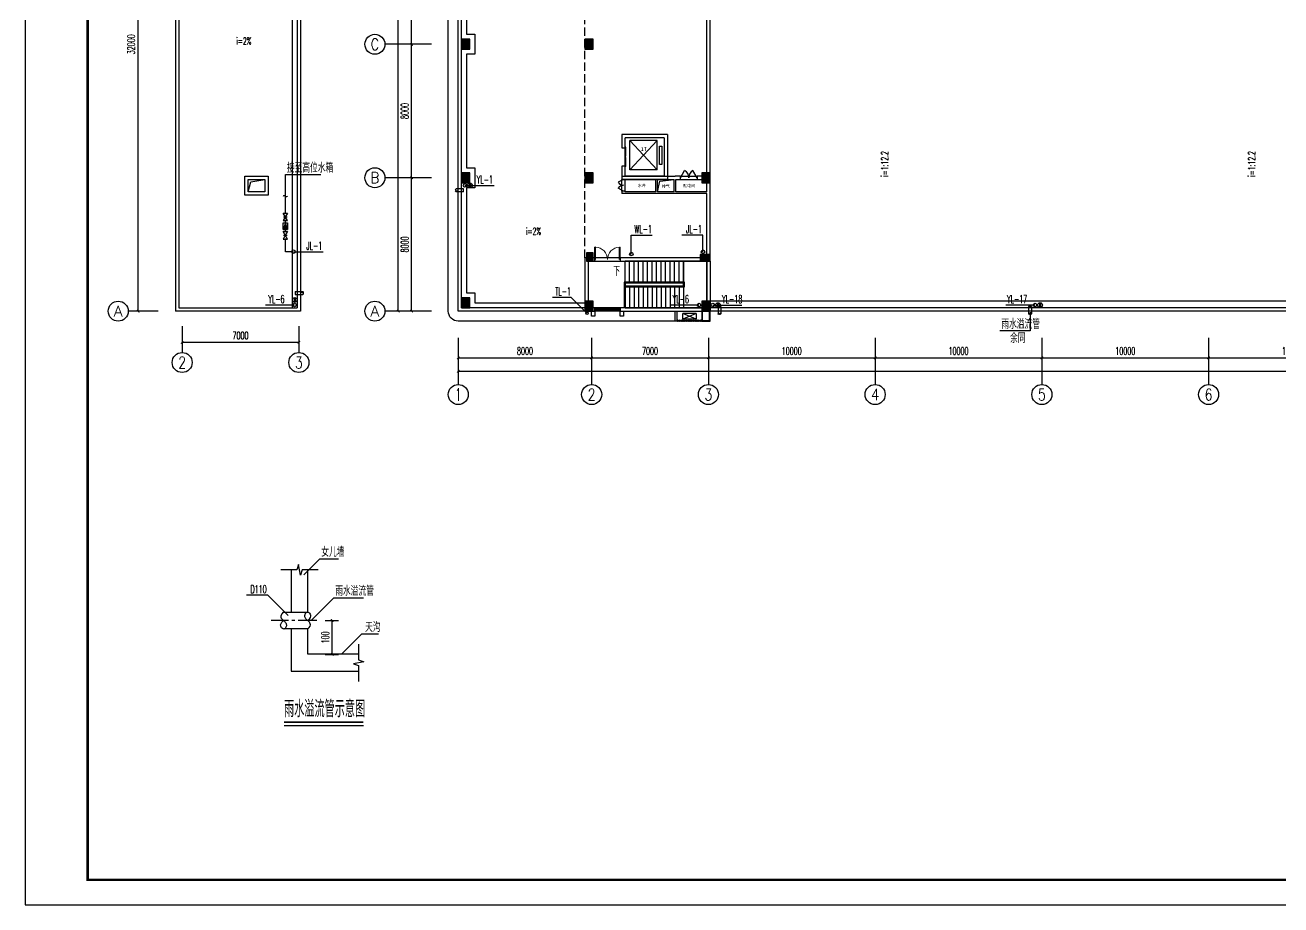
# Model space of a CAD drawing. Extents: x -620248 to 571765, y -684907 to -323071.
# Drawn here: x 414115 to 489427, y -431204 to -378455 of the extents above; entities that cross this region are included whole.
import ezdxf
from ezdxf.enums import TextEntityAlignment as Align

# ---------------------------------------------------------------- set-up
doc = ezdxf.new("R2010")
doc.units = 0
doc.header["$LTSCALE"] = 1000
doc.header["$MEASUREMENT"] = 0
doc.linetypes.add('CENTER2', pattern=[1.125, 0.75, -0.125, 0.125, -0.125])
doc.linetypes.add('DASH', pattern=[0.35, 0.25, -0.1])
for name, color, linetype in [('2', 2, 'Continuous'), ('4', 4, 'Continuous'), ('9', 9, 'Continuous'), ('AC', 252, 'Continuous'), ('AXIS', 3, 'Continuous'), ('AXIS_TEXT', 7, 'Continuous'), ('COLUMN', 9, 'Continuous'), ('DIM_ELEV', 3, 'Continuous'), ('DIM_SYMB', 3, 'Continuous'), ('EQUIP_雨水斗', 7, 'Continuous'), ('EVTR', 2, 'Continuous'), ('PIPE-给水', 1, 'Continuous'), ('PUB_HATCH', 8, 'Continuous'), ('PUB_TEXT', 7, 'Continuous'), ('PUB_TITLE', 4, 'Continuous'), ('STAIR', 2, 'Continuous'), ('TWT_DIM', 3, 'Continuous'), ('TWT_LEAD', 3, 'Continuous'), ('TWT_SYMB', 3, 'Continuous'), ('TWT_TEXT', 7, 'Continuous'), ('VALVE_给水', 7, 'Continuous'), ('VPIPE-污水', 5, 'DASH'), ('VPIPE-给水', 1, 'Continuous'), ('VPIPE-雨水', 222, 'DASH'), ('WALL', 7, 'Continuous'), ('WALL-MOVE', 6, 'Continuous'), ('WINDOW', 4, 'Continuous')]:
    doc.layers.add(name, color=color, linetype=linetype)
doc.styles.add('_TCH_AXIS', font='COMPLEX', dxfattribs={"bigfont": 'GBCBIG'})
doc.styles.add('_TCH_DIM', font='SIMPLEX.shx', dxfattribs={"width": 0.8, "bigfont": 'GBCBIG.shx'})
doc.styles.add('_TCH_DIM_T3', font='SIMPLEX.shx', dxfattribs={"width": 0.564706, "bigfont": 'GBCBIG.shx'})
doc.styles.add('COMPLEX', font='COMPLEX')
doc.styles.add('图框', font='simsun_0.shx')
doc.styles.add('天正', font='SIMPLEX.shx', dxfattribs={"width": 0.7, "bigfont": 'HZTXT.shx'})
doc.dimstyles.new('_TCH_ARCH&&150', dxfattribs={"dimtxt": 446.25, "dimasz": 150, "dimexe": 375, "dimexo": 450, "dimgap": 189.375, "dimtad": 1, "dimdec": 0, "dimzin": 0, "dimdsep": 46, "dimtxsty": '_TCH_DIM_T3', "dimblk": 'ARCHTICK', "dimcen": 0.09, "dimclrt": 7, "dimazin": 2, "dimtfac": 1, "dimtdec": 0, "dimtix": 1, "dimtmove": 2, "dimatfit": 3, "dimfxl": 1, "dimtolj": 1, "dimtzin": 0, "dimarcsym": 0})
doc.dimstyles.new('_TWT_ARCH&&100', dxfattribs={"dimtxt": 297.5, "dimasz": 100, "dimexe": 250, "dimexo": 300, "dimgap": 126.25, "dimtad": 1, "dimdec": 0, "dimzin": 0, "dimdsep": 46, "dimtxsty": '_TCH_DIM_T3', "dimblk": 'ARCHTICK', "dimcen": 0.09, "dimclrt": 7, "dimazin": 2, "dimtfac": 1, "dimtdec": 0, "dimtix": 1, "dimtmove": 2, "dimatfit": 3, "dimfxl": 1, "dimtolj": 1, "dimtzin": 0, "dimarcsym": 0})
doc.dimstyles.new('_TWT_ARCH&&150', dxfattribs={"dimtxt": 446.25, "dimasz": 150, "dimexe": 375, "dimexo": 450, "dimgap": 189.375, "dimtad": 1, "dimdec": 0, "dimzin": 0, "dimdsep": 46, "dimtxsty": '_TCH_DIM_T3', "dimblk": 'ARCHTICK', "dimcen": 0.09, "dimclrt": 7, "dimazin": 2, "dimtfac": 1, "dimtdec": 0, "dimtix": 1, "dimtmove": 2, "dimatfit": 3, "dimfxl": 1, "dimtolj": 1, "dimtzin": 0, "dimarcsym": 0})

# ---------------------------------------------------------------- blocks, each defined once
blk = doc.blocks.new('$DORLIB2D$00000127')
at = {"color": 0}
for points in [[(-0.533, 0.795), (-0.533, 0.69)], [(-0.033, 0.795), (-0.533, 0.795)], [(-0.033, 0.69), (-0.533, 0.69)], [(-0.033, 0.795), (-0.033, 0.69)], [(0.533, 0.795), (0.033, 0.795)], [(0.033, 0.795), (0.033, 0.69)], [(0.533, 0.69), (0.033, 0.69)], [(0.533, 0.795), (0.533, 0.69)], [(0.5, 0.5), (-0.5, 0.5)]]:
    blk.add_lwpolyline(points, dxfattribs=at)
blk = doc.blocks.new('A$Ca885ad99')
at = {"layer": 'EVTR'}
blk.add_line((575, 612), (575, 2262), dxfattribs=at)
blk.add_lwpolyline([(2325, 612), (2325, 2262), (575, 612), (2325, 612), (575, 2262), (2325, 2262)], dxfattribs=at)
blk.add_lwpolyline([(900, 475), (2000, 475), (2000, 337), (900, 337)], close=True, dxfattribs=at)
at = {"layer": 'WALL'}
for p, q in [((0, 0), (0, 2750)), ((800, 2750), (0, 2750)), ((200, 200), (200, 2550)), ((200, 2550), (800, 2550)), ((800, 2550), (800, 2750)), ((2700, 2750), (1900, 2750)), ((1900, 2750), (1900, 2550)), ((1900, 2550), (2500, 2550)), ((2500, 200), (2500, 2550)), ((2700, 0), (2700, 2750)), ((2700, 0), (0, 0)), ((2500, 200), (200, 200))]:
    blk.add_line(p, q, dxfattribs=at)
at = {"layer": 'WINDOW', "xscale": 1100, "yscale": 200, "zscale": 1100, "rotation": 180}
blk.add_blockref('$DORLIB2D$00000127', (1350, 2650), dxfattribs=at)
at = {"layer": 'PUB_TEXT', "style": '图框'}
blk.add_text('1T', height=226.6, rotation=270, dxfattribs=at).set_placement((1711, 1603))
blk = doc.blocks.new('A$C545B6328')
at = {"layer": 'AC'}
for p, q in [((400, 450), (-400, 450)), ((-400, 450), (-400, 100)), ((400, 450), (-400, 100)), ((400, 100), (-400, 450)), ((400, 100), (-400, 100)), ((400, 100), (400, 450))]:
    blk.add_line(p, q, dxfattribs=at)
blk = doc.blocks.new('$DorLib2D$00000002')
for p, q in [((-0.5, 0), (-0.5, 0.4875)), ((-0.475, 0.4875), (-0.5, 0.4875)), ((-0.5, 0), (-0.475, 0)), ((-0.475, 0), (-0.475, 0.4875)), ((0.475, 0), (0.475, 0.4875)), ((0.475, 0.4875), (0.5, 0.4875)), ((0.5, 0), (0.475, 0)), ((0.5, 0), (0.5, 0.4875))]:
    blk.add_line(p, q)
at = {"lineweight": 13}
for centre, start, end in [((-0.4875, 0), 0, 88.53072), ((0.4875, 0), 91.46928, 180)]:
    blk.add_arc(centre, 0.4875, start, end, dxfattribs=at)
blk = doc.blocks.new('$WINLIB2D$00000001')
at = {"color": 0}
for points in [[(-0.5, 0.5), (-0.5, -0.5)], [(-0.5, 0.5), (0.5, 0.5)], [(0.5, 0.167), (-0.5, 0.167)], [(0.5, -0.5), (0.5, 0.5)], [(0.5, -0.167), (-0.5, -0.167)], [(-0.5, -0.5), (0.5, -0.5)]]:
    blk.add_lwpolyline(points, dxfattribs=at)
blk = doc.blocks.new('$DorLib2D$00000231')
at = {"color": 0}
for p, q in [((-0.5, 0), (-0.25, 0.433)), ((0.5, 0), (0.25, 0.433))]:
    blk.add_line(p, q, dxfattribs=at)
for centre, start, end in [((-0.5, 0), 0, 60), ((0.5, 0), 120, 180)]:
    blk.add_arc(centre, 0.5, start, end, dxfattribs=at)
blk = doc.blocks.new('_ArchTick')
at = {"color": 0, "linetype": 'ByBlock', "const_width": 0.4}
blk.add_lwpolyline([(-0.5, -0.5), (0.5, 0.5)], dxfattribs=at)
blk = doc.blocks.new('*D368')
at = {"layer": 'AXIS', "color": 0, "lineweight": -2, "transparency": 16777216}
for p, q in [((7700, 4950), (7700, 3025)), ((115700, 4950), (115700, 3025)), ((7700, 3400), (115700, 3400))]:
    blk.add_line(p, q, dxfattribs=at)
at = {"layer": 'Defpoints', "color": 0, "transparency": 16777216}
for p in [(7700, 5400), (115700, 5400), (115700, 3400)]:
    blk.add_point(p, dxfattribs=at)
at = {"layer": 'AXIS', "color": 0, "lineweight": -2, "transparency": 16777216, "xscale": 150, "yscale": 150, "zscale": 150, "rotation": 180}
blk.add_blockref('_ArchTick', (7700, 3400), dxfattribs=at)
at = {"layer": 'AXIS', "color": 0, "lineweight": -2, "transparency": 16777216, "xscale": 150, "yscale": 150, "zscale": 150}
blk.add_blockref('_ArchTick', (115700, 3400), dxfattribs=at)
at = {"layer": 'AXIS', "color": 7, "transparency": 16777216, "insert": (61700, 3812), "char_height": 446.2, "attachment_point": 5, "style": '_TCH_DIM_T3'}
blk.add_mtext('\\A1;108000', dxfattribs=at)
blk = doc.blocks.new('*D369')
at = {"layer": 'AXIS', "color": 0, "lineweight": -2, "transparency": 16777216}
for p, q in [((7700, 4950), (7700, 3825)), ((15700, 4950), (15700, 3825)), ((7700, 4200), (15700, 4200))]:
    blk.add_line(p, q, dxfattribs=at)
at = {"layer": 'Defpoints', "color": 0, "transparency": 16777216}
for p in [(7700, 5400), (15700, 5400), (15700, 4200)]:
    blk.add_point(p, dxfattribs=at)
at = {"layer": 'AXIS', "color": 0, "lineweight": -2, "transparency": 16777216, "xscale": 150, "yscale": 150, "zscale": 150, "rotation": 180}
blk.add_blockref('_ArchTick', (7700, 4200), dxfattribs=at)
at = {"layer": 'AXIS', "color": 0, "lineweight": -2, "transparency": 16777216, "xscale": 150, "yscale": 150, "zscale": 150}
blk.add_blockref('_ArchTick', (15700, 4200), dxfattribs=at)
at = {"layer": 'AXIS', "color": 7, "transparency": 16777216, "insert": (11700, 4612), "char_height": 446.2, "attachment_point": 5, "style": '_TCH_DIM_T3'}
blk.add_mtext('\\A1;8000', dxfattribs=at)
blk = doc.blocks.new('*D370')
at = {"layer": 'AXIS', "color": 0, "lineweight": -2, "transparency": 16777216}
for p, q in [((15700, 4950), (15700, 3825)), ((22700, 4950), (22700, 3825)), ((15700, 4200), (22700, 4200))]:
    blk.add_line(p, q, dxfattribs=at)
at = {"layer": 'Defpoints', "color": 0, "transparency": 16777216}
for p in [(15700, 5400), (22700, 5400), (22700, 4200)]:
    blk.add_point(p, dxfattribs=at)
at = {"layer": 'AXIS', "color": 0, "lineweight": -2, "transparency": 16777216, "xscale": 150, "yscale": 150, "zscale": 150, "rotation": 180}
blk.add_blockref('_ArchTick', (15700, 4200), dxfattribs=at)
at = {"layer": 'AXIS', "color": 0, "lineweight": -2, "transparency": 16777216, "xscale": 150, "yscale": 150, "zscale": 150}
blk.add_blockref('_ArchTick', (22700, 4200), dxfattribs=at)
at = {"layer": 'AXIS', "color": 7, "transparency": 16777216, "insert": (19200, 4612), "char_height": 446.2, "attachment_point": 5, "style": '_TCH_DIM_T3'}
blk.add_mtext('\\A1;7000', dxfattribs=at)
blk = doc.blocks.new('*D371')
at = {"layer": 'AXIS', "color": 0, "lineweight": -2, "transparency": 16777216}
for p, q in [((22700, 4950), (22700, 3825)), ((32700, 4950), (32700, 3825)), ((22700, 4200), (32700, 4200))]:
    blk.add_line(p, q, dxfattribs=at)
at = {"layer": 'Defpoints', "color": 0, "transparency": 16777216}
for p in [(22700, 5400), (32700, 5400), (32700, 4200)]:
    blk.add_point(p, dxfattribs=at)
at = {"layer": 'AXIS', "color": 0, "lineweight": -2, "transparency": 16777216, "xscale": 150, "yscale": 150, "zscale": 150, "rotation": 180}
blk.add_blockref('_ArchTick', (22700, 4200), dxfattribs=at)
at = {"layer": 'AXIS', "color": 0, "lineweight": -2, "transparency": 16777216, "xscale": 150, "yscale": 150, "zscale": 150}
blk.add_blockref('_ArchTick', (32700, 4200), dxfattribs=at)
at = {"layer": 'AXIS', "color": 7, "transparency": 16777216, "insert": (27700, 4612), "char_height": 446.2, "attachment_point": 5, "style": '_TCH_DIM_T3'}
blk.add_mtext('\\A1;10000', dxfattribs=at)
blk = doc.blocks.new('*D372')
at = {"layer": 'AXIS', "color": 0, "lineweight": -2, "transparency": 16777216}
for p, q in [((32700, 4950), (32700, 3825)), ((42700, 4950), (42700, 3825)), ((32700, 4200), (42700, 4200))]:
    blk.add_line(p, q, dxfattribs=at)
at = {"layer": 'Defpoints', "color": 0, "transparency": 16777216}
for p in [(32700, 5400), (42700, 5400), (42700, 4200)]:
    blk.add_point(p, dxfattribs=at)
at = {"layer": 'AXIS', "color": 0, "lineweight": -2, "transparency": 16777216, "xscale": 150, "yscale": 150, "zscale": 150, "rotation": 180}
blk.add_blockref('_ArchTick', (32700, 4200), dxfattribs=at)
at = {"layer": 'AXIS', "color": 0, "lineweight": -2, "transparency": 16777216, "xscale": 150, "yscale": 150, "zscale": 150}
blk.add_blockref('_ArchTick', (42700, 4200), dxfattribs=at)
at = {"layer": 'AXIS', "color": 7, "transparency": 16777216, "insert": (37700, 4612), "char_height": 446.2, "attachment_point": 5, "style": '_TCH_DIM_T3'}
blk.add_mtext('\\A1;10000', dxfattribs=at)
blk = doc.blocks.new('*D373')
at = {"layer": 'AXIS', "color": 0, "lineweight": -2, "transparency": 16777216}
for p, q in [((42700, 4950), (42700, 3825)), ((52700, 4950), (52700, 3825)), ((42700, 4200), (52700, 4200))]:
    blk.add_line(p, q, dxfattribs=at)
at = {"layer": 'Defpoints', "color": 0, "transparency": 16777216}
for p in [(42700, 5400), (52700, 5400), (52700, 4200)]:
    blk.add_point(p, dxfattribs=at)
at = {"layer": 'AXIS', "color": 0, "lineweight": -2, "transparency": 16777216, "xscale": 150, "yscale": 150, "zscale": 150, "rotation": 180}
blk.add_blockref('_ArchTick', (42700, 4200), dxfattribs=at)
at = {"layer": 'AXIS', "color": 0, "lineweight": -2, "transparency": 16777216, "xscale": 150, "yscale": 150, "zscale": 150}
blk.add_blockref('_ArchTick', (52700, 4200), dxfattribs=at)
at = {"layer": 'AXIS', "color": 7, "transparency": 16777216, "insert": (47700, 4612), "char_height": 446.2, "attachment_point": 5, "style": '_TCH_DIM_T3'}
blk.add_mtext('\\A1;10000', dxfattribs=at)
blk = doc.blocks.new('*D374')
at = {"layer": 'AXIS', "color": 0, "lineweight": -2, "transparency": 16777216}
for p, q in [((52700, 4950), (52700, 3825)), ((62700, 4950), (62700, 3825)), ((52700, 4200), (62700, 4200))]:
    blk.add_line(p, q, dxfattribs=at)
at = {"layer": 'Defpoints', "color": 0, "transparency": 16777216}
for p in [(52700, 5400), (62700, 5400), (62700, 4200)]:
    blk.add_point(p, dxfattribs=at)
at = {"layer": 'AXIS', "color": 0, "lineweight": -2, "transparency": 16777216, "xscale": 150, "yscale": 150, "zscale": 150, "rotation": 180}
blk.add_blockref('_ArchTick', (52700, 4200), dxfattribs=at)
at = {"layer": 'AXIS', "color": 0, "lineweight": -2, "transparency": 16777216, "xscale": 150, "yscale": 150, "zscale": 150}
blk.add_blockref('_ArchTick', (62700, 4200), dxfattribs=at)
at = {"layer": 'AXIS', "color": 7, "transparency": 16777216, "insert": (57700, 4612), "char_height": 446.2, "attachment_point": 5, "style": '_TCH_DIM_T3'}
blk.add_mtext('\\A1;10000', dxfattribs=at)
blk = doc.blocks.new('*D396')
at = {"layer": 'AXIS', "color": 0, "lineweight": -2, "transparency": 16777216}
for p, q in [((5650, 47000), (3725, 47000)), ((4100, 7000), (4100, 47000)), ((5650, 7000), (3725, 7000))]:
    blk.add_line(p, q, dxfattribs=at)
at = {"layer": 'Defpoints', "color": 0, "transparency": 16777216}
for p in [(4100, 47000), (6100, 47000), (6100, 7000)]:
    blk.add_point(p, dxfattribs=at)
at = {"layer": 'AXIS', "color": 0, "lineweight": -2, "transparency": 16777216, "xscale": 150, "yscale": 150, "zscale": 150}
for p, rotation in [((4100, 47000), 90), ((4100, 7000), 270)]:
    blk.add_blockref('_ArchTick', p, dxfattribs=dict(at, rotation=rotation))
at = {"layer": 'AXIS', "color": 7, "transparency": 16777216, "insert": (3688, 27000), "char_height": 446.2, "attachment_point": 5, "rotation": 90, "style": '_TCH_DIM_T3'}
blk.add_mtext('\\A1;40000', dxfattribs=at)
blk = doc.blocks.new('*D397')
at = {"layer": 'AXIS', "color": 0, "lineweight": -2, "transparency": 16777216}
for p, q in [((5650, 15000), (4525, 15000)), ((4900, 7000), (4900, 15000)), ((5650, 7000), (4525, 7000))]:
    blk.add_line(p, q, dxfattribs=at)
at = {"layer": 'Defpoints', "color": 0, "transparency": 16777216}
for p in [(4900, 15000), (6100, 15000), (6100, 7000)]:
    blk.add_point(p, dxfattribs=at)
at = {"layer": 'AXIS', "color": 0, "lineweight": -2, "transparency": 16777216, "xscale": 150, "yscale": 150, "zscale": 150}
for p, rotation in [((4900, 15000), 90), ((4900, 7000), 270)]:
    blk.add_blockref('_ArchTick', p, dxfattribs=dict(at, rotation=rotation))
at = {"layer": 'AXIS', "color": 7, "transparency": 16777216, "insert": (4488, 11000), "char_height": 446.2, "attachment_point": 5, "rotation": 90, "style": '_TCH_DIM_T3'}
blk.add_mtext('\\A1;8000', dxfattribs=at)
blk = doc.blocks.new('*D398')
at = {"layer": 'AXIS', "color": 0, "lineweight": -2, "transparency": 16777216}
for p, q in [((5650, 23000), (4525, 23000)), ((4900, 15000), (4900, 23000)), ((5650, 15000), (4525, 15000))]:
    blk.add_line(p, q, dxfattribs=at)
at = {"layer": 'Defpoints', "color": 0, "transparency": 16777216}
for p in [(4900, 23000), (6100, 23000), (6100, 15000)]:
    blk.add_point(p, dxfattribs=at)
at = {"layer": 'AXIS', "color": 0, "lineweight": -2, "transparency": 16777216, "xscale": 150, "yscale": 150, "zscale": 150}
for p, rotation in [((4900, 23000), 90), ((4900, 15000), 270)]:
    blk.add_blockref('_ArchTick', p, dxfattribs=dict(at, rotation=rotation))
at = {"layer": 'AXIS', "color": 7, "transparency": 16777216, "insert": (4488, 19000), "char_height": 446.2, "attachment_point": 5, "rotation": 90, "style": '_TCH_DIM_T3'}
blk.add_mtext('\\A1;8000', dxfattribs=at)
blk = doc.blocks.new('*D399')
at = {"layer": 'AXIS', "color": 0, "lineweight": -2, "transparency": 16777216}
for p, q in [((5650, 31000), (4525, 31000)), ((4900, 23000), (4900, 31000)), ((5650, 23000), (4525, 23000))]:
    blk.add_line(p, q, dxfattribs=at)
at = {"layer": 'Defpoints', "color": 0, "transparency": 16777216}
for p in [(4900, 31000), (6100, 31000), (6100, 23000)]:
    blk.add_point(p, dxfattribs=at)
at = {"layer": 'AXIS', "color": 0, "lineweight": -2, "transparency": 16777216, "xscale": 150, "yscale": 150, "zscale": 150}
for p, rotation in [((4900, 31000), 90), ((4900, 23000), 270)]:
    blk.add_blockref('_ArchTick', p, dxfattribs=dict(at, rotation=rotation))
at = {"layer": 'AXIS', "color": 7, "transparency": 16777216, "insert": (4488, 27000), "char_height": 446.2, "attachment_point": 5, "rotation": 90, "style": '_TCH_DIM_T3'}
blk.add_mtext('\\A1;8000', dxfattribs=at)
blk = doc.blocks.new('_AXISO')
blk.add_circle((0, 0), 0.5)
at = {"layer": 'AXIS_TEXT', "style": 'COMPLEX', "width": 1.041667}
blk.add_attdef('A', text='', height=0.56, dxfattribs=at).set_placement((-0.25, -0.28), (0.25, -0.28), align=Align.FIT)
blk = doc.blocks.new('*D407')
at = {"layer": 'Defpoints', "color": 0, "transparency": 16777216}
for p in [(600, 2779), (7600, 2779), (7600, 1810)]:
    blk.add_point(p, dxfattribs=at)
at = {"layer": 'TWT_DIM', "color": 0, "lineweight": -2, "transparency": 16777216}
for p, q in [((600, 2329), (600, 1435)), ((7600, 2329), (7600, 1435)), ((600, 1810), (7600, 1810))]:
    blk.add_line(p, q, dxfattribs=at)
at = {"layer": 'TWT_DIM', "color": 0, "lineweight": -2, "transparency": 16777216, "xscale": 150, "yscale": 150, "zscale": 150, "rotation": 180}
blk.add_blockref('_ArchTick', (600, 1810), dxfattribs=at)
at = {"layer": 'TWT_DIM', "color": 0, "lineweight": -2, "transparency": 16777216, "xscale": 150, "yscale": 150, "zscale": 150}
blk.add_blockref('_ArchTick', (7600, 1810), dxfattribs=at)
at = {"layer": 'TWT_DIM', "color": 7, "transparency": 16777216, "insert": (4100, 2222), "char_height": 446.2, "attachment_point": 5, "style": '_TCH_DIM_T3'}
blk.add_mtext('\\A1;7000', dxfattribs=at)
blk = doc.blocks.new('*D408')
at = {"layer": 'AXIS', "color": 0, "lineweight": -2, "transparency": 16777216}
for p, q in [((-1294, 35679), (-2418, 35679)), ((-2043, 3679), (-2043, 35679)), ((-1294, 3679), (-2418, 3679))]:
    blk.add_line(p, q, dxfattribs=at)
at = {"layer": 'Defpoints', "color": 0, "transparency": 16777216}
for p in [(-2043, 35679), (-844, 35679), (-844, 3679)]:
    blk.add_point(p, dxfattribs=at)
at = {"layer": 'AXIS', "color": 0, "lineweight": -2, "transparency": 16777216, "xscale": 150, "yscale": 150, "zscale": 150}
for p, rotation in [((-2043, 35679), 90), ((-2043, 3679), 270)]:
    blk.add_blockref('_ArchTick', p, dxfattribs=dict(at, rotation=rotation))
at = {"layer": 'AXIS', "color": 7, "transparency": 16777216, "insert": (-2456, 19679), "char_height": 446.2, "attachment_point": 5, "rotation": 90, "style": '_TCH_DIM_T3'}
blk.add_mtext('\\A1;32000', dxfattribs=at)
blk = doc.blocks.new('*D409')
at = {"layer": 'Defpoints', "color": 0, "transparency": 16777216}
for p in [(2854, 4198), (3431, 4198), (2854, 2848)]:
    blk.add_point(p, dxfattribs=at)
at = {"layer": 'TWT_DIM', "color": 0, "lineweight": -2, "transparency": 16777216}
for p, q in [((3154, 4198), (3681, 4198)), ((3431, 2848), (3431, 4198)), ((3154, 2848), (3681, 2848))]:
    blk.add_line(p, q, dxfattribs=at)
at = {"layer": 'TWT_DIM', "color": 0, "lineweight": -2, "transparency": 16777216, "xscale": 100, "yscale": 100, "zscale": 100}
for p, rotation in [((3431, 4198), 90), ((3431, 2848), 270)]:
    blk.add_blockref('_ArchTick', p, dxfattribs=dict(at, rotation=rotation))
at = {"layer": 'TWT_DIM', "color": 7, "transparency": 16777216, "insert": (3156, 3523), "char_height": 297.5, "attachment_point": 5, "rotation": 90, "style": '_TCH_DIM_T3'}
blk.add_mtext('\\A1;100', dxfattribs=at)
blk = doc.blocks.new('A$C3E367D4F')
at = {"layer": '4'}
for p, q in [((0, 321), (0, 25)), ((0, 321), (113, 321)), ((113, 321), (113, 25))]:
    blk.add_line(p, q, dxfattribs=at)
for centre, start, end in [((28, 22), 6.809, 173.191), ((28, 28), 186.809, 353.191), ((85, 28), 186.809, 353.191)]:
    blk.add_arc(centre, 28.4, start, end, dxfattribs=at)
blk = doc.blocks.new('$TWTSYS$00000247')
at = {"elevation": 0}
blk.add_lwpolyline([(7, -101, -0.575183), (0, 0, 0.604745), (-11, 101, 16.924828)], format="xyb", dxfattribs=at)
blk = doc.blocks.new('$TwtSys$00000139')
at = {"color": 7}
for p, q in [((-19, 92, 0), (-19, -92, 0)), ((19, 92, 0), (19, -92, 0))]:
    blk.add_line(p, q, dxfattribs=at)
blk.add_circle((0, 0, 0), 93.8)
blk = doc.blocks.new('$VALVE$00000296')
for points in [[(-125, 72), (-125, -72), (125, 72), (125, -72), (-125, 72)], [(0, 60), (0, -64)]]:
    blk.add_lwpolyline(points)
for p in [(-125, 0), (125, 0)]:
    blk.add_point(p)
blk = doc.blocks.new('$VALVE$00000752')
for p, q in [((-112.5, 75), (112.5, 75)), ((112.5, 75), (112.5, -75)), ((112.5, -75), (-112.5, -75))]:
    blk.add_line(p, q)
blk.add_lwpolyline([(-112.5, -75), (112.5, 0), (-112.5, 75)], close=True)
for p in [(-112.5, 0), (112.5, 0)]:
    blk.add_point(p)
blk.add_solid([(-112.5, 75), (112.5, 0), (-112.5, -75)])
blk = doc.blocks.new('A$C40D0569A')
at = {"layer": 'PUB_HATCH'}
for color, points in [(7, [(7900, 22700), (8400, 22700), (8400, 23300), (7900, 23300)]), (7, [(15300, 22700), (15800, 22700), (15800, 23300), (15300, 23300)]), (7, [(7900, 14700), (8400, 14700), (8400, 15300), (7900, 15300)]), (7, [(15300, 14700), (15800, 14700), (15800, 15300), (15300, 15300)]), (7, [(22300, 14700), (22800, 14700), (22800, 15300), (22300, 15300)]), (256, [(15400, 10500), (15400, 10000), (15800, 10000), (15800, 10500)]), (256, [(22200, 10400), (22200, 10000), (22800, 10000), (22800, 10400)]), (7, [(7900, 7200), (8400, 7200), (8400, 7800), (7900, 7800)]), (7, [(15300, 7000), (15800, 7000), (15800, 7600), (15300, 7600)]), (7, [(22300, 7000), (22800, 7000), (22800, 7600), (22300, 7600)])]:
    blk.add_hatch(color=color, dxfattribs=at).paths.add_polyline_path(points)
for p, q in [((21025, 15100), (22025, 15100)), ((17500, 14200), (17500, 14900)), ((17700, 14200), (17700, 14900)), ((21025, 14900), (22025, 14900)), ((17400, 10200), (15900, 10200)), ((15900, 10000), (17400, 10000))]:
    blk.add_line(p, q)
at = {"color": 8}
blk.add_lwpolyline([(19650, 14150), (19792.3, 14784.6), (20650, 14900)], dxfattribs=at)
for points in [[(22300, 7000), (22300, 6400), (22800, 6400), (22800, 7000)], [(22330, 7000), (22330, 6430), (22770, 6430), (22770, 7000)]]:
    blk.add_lwpolyline(points)
at = {"layer": '9', "linetype": 'DASH', "ltscale": 2}
blk.add_line((15300, 10200), (15300, 38700), dxfattribs=at)
at = {"layer": '9'}
blk.add_line((62700, 7600), (22800, 7600), dxfattribs=at)
blk.add_lwpolyline([(22300, 6400), (7700, 6400, -0.4142136), (7100, 7000), (7100, 47000, -0.4142136), (7700, 47600), (22300, 47600)], format="xyb", dxfattribs=at)
for points in [[(8200, 30400), (8200, 23600), (8700, 23600), (8700, 22400), (8200, 22400), (8200, 15600), (8700, 15600), (8700, 14400), (8200, 14400), (8200, 8100), (8700, 8100), (8700, 7500), (15300, 7500)], [(20850, 6400), (20870, 6400), (20870, 6450), (20850, 6450), (20850, 6400)], [(20920, 6400), (20940, 6400), (20940, 6450), (20920, 6450), (20920, 6400)], [(20990, 6400), (21010, 6400), (21010, 6450), (20990, 6450), (20990, 6400)], [(21060, 6400), (21080, 6400), (21080, 6450), (21060, 6450), (21060, 6400)], [(21130, 6400), (21150, 6400), (21150, 6450), (21130, 6450), (21130, 6400)], [(21200, 6400), (21220, 6400), (21220, 6450), (21200, 6450), (21200, 6400)], [(21270, 6400), (21290, 6400), (21290, 6450), (21270, 6450), (21270, 6400)], [(21340, 6400), (21360, 6400), (21360, 6450), (21340, 6450), (21340, 6400)], [(21410, 6400), (21430, 6400), (21430, 6450), (21410, 6450), (21410, 6400)], [(21480, 6400), (21500, 6400), (21500, 6450), (21480, 6450), (21480, 6400)], [(21550, 6400), (21570, 6400), (21570, 6450), (21550, 6450), (21550, 6400)], [(21620, 6400), (21640, 6400), (21640, 6450), (21620, 6450), (21620, 6400)], [(21690, 6400), (21710, 6400), (21710, 6450), (21690, 6450), (21690, 6400)], [(21760, 6400), (21780, 6400), (21780, 6450), (21760, 6450), (21760, 6400)], [(21830, 6400), (21850, 6400), (21850, 6450), (21830, 6450), (21830, 6400)], [(21900, 6400), (21920, 6400), (21920, 6450), (21900, 6450), (21900, 6400)], [(21970, 6400), (21990, 6400), (21990, 6450), (21970, 6450), (21970, 6400)], [(22040, 6400), (22060, 6400), (22060, 6450), (22040, 6450), (22040, 6400)], [(22110, 6400), (22130, 6400), (22130, 6450), (22110, 6450), (22110, 6400)], [(22180, 6400), (22200, 6400), (22200, 6450), (22180, 6450), (22180, 6400)], [(22250, 6400), (22270, 6400), (22270, 6450), (22250, 6450), (22250, 6400)]]:
    blk.add_lwpolyline(points, dxfattribs=at)
at = {"layer": 'AXIS'}
for p, q in [((6100, 23000), (3300, 23000)), ((6100, 15000), (3300, 15000)), ((6100, 7000), (3300, 7000)), ((7700, 5400), (7700, 2600)), ((15700, 5400), (15700, 2600)), ((22700, 5400), (22700, 2600)), ((32700, 5400), (32700, 2600)), ((42700, 5400), (42700, 2600)), ((52700, 5400), (52700, 2600))]:
    blk.add_line(p, q, dxfattribs=at)
at = {"layer": 'COLUMN'}
for p, q in [((15400, 10500), (15400, 10000)), ((15800, 10500), (15400, 10500)), ((15400, 10000), (15800, 10000)), ((15800, 10000), (15800, 10500)), ((22200, 10400), (22200, 10000)), ((22800, 10400), (22200, 10400)), ((22200, 10000), (22800, 10000)), ((22800, 10000), (22800, 10400))]:
    blk.add_line(p, q, dxfattribs=at)
at = {"layer": 'DIM_SYMB'}
for points in [[(33642.2, 16689.7, 0, 0, 0), (33642.2, 14872.9, 120, 0, 0), (33642.2, 14422.9, 0, 0, 0)], [(55642.2, 16689.7, 0, 0, 0), (55642.2, 14872.9, 120, 0, 0), (55642.2, 14422.9, 0, 0, 0)], [(12767.9, 11419.9, 0, 0, 0), (11656.4, 11419.9, 120, 0, 0), (11206.4, 11419.9, 0, 0, 0)], [(17387.8, 9386.1, 0, 0, 0), (21777.9, 9386.1, 0, 0, 0), (21777.9, 7786, 0, 0, 0), (20124.2, 7786, 120, 0, 0), (19674.2, 7786, 0, 0, 0)]]:
    blk.add_lwpolyline(points, format="xyseb", dxfattribs=at)
at = {"layer": 'STAIR'}
for p, q in [((21210, 10000), (17700, 10000)), ((17700, 8735), (17700, 10000)), ((17970, 8735), (17970, 10000)), ((18240, 8735), (18240, 10000)), ((18510, 8735), (18510, 10000)), ((18780, 8735), (18780, 10000)), ((19050, 8735), (19050, 10000)), ((19320, 8735), (19320, 10000)), ((19590, 8735), (19590, 10000)), ((19860, 8735), (19860, 10000)), ((20130, 8735), (20130, 10000)), ((20400, 8735), (20400, 10000)), ((20670, 8735), (20670, 10000)), ((20940, 8735), (20940, 10000)), ((21210, 8735), (21210, 10000)), ((22600, 10000), (21210, 10000)), ((21210, 10000), (21210, 8735)), ((22600, 7200), (22600, 10000)), ((21270, 8735), (17640, 8735)), ((17640, 8735), (17640, 7200)), ((21210, 8675), (17700, 8675)), ((21210, 8675), (17700, 8675)), ((17700, 8675), (17700, 7200)), ((17700, 8525), (17700, 8675)), ((17700, 8525), (21210, 8525)), ((17700, 8525), (17700, 8465)), ((17700, 8525), (21210, 8525)), ((17700, 8525), (17700, 8465)), ((17700, 8465), (17700, 7200)), ((17700, 8465), (21270, 8465)), ((17970, 8465), (17970, 7200)), ((18240, 8465), (18240, 7200)), ((18510, 8465), (18510, 7200)), ((18780, 8465), (18780, 7200)), ((19050, 8465), (19050, 7200)), ((19320, 8465), (19320, 7200)), ((19590, 8465), (19590, 7200)), ((19860, 8465), (19860, 7200)), ((20130, 8465), (20130, 7200)), ((20400, 8465), (20400, 7200)), ((20670, 8465), (20670, 7200)), ((20940, 8465), (20940, 7200)), ((21210, 8525), (21210, 8675)), ((21210, 8675), (21210, 8525)), ((21210, 8465), (21210, 7200)), ((21210, 8465), (21210, 7200)), ((21270, 8465), (21270, 8735)), ((17700, 7200), (17640, 7200)), ((17700, 7200), (21210, 7200)), ((21210, 7200), (22600, 7200))]:
    blk.add_line(p, q, dxfattribs=at)
at = {"layer": 'WALL'}
for p, q in [((22600, 15100), (22600, 46800)), ((22800, 15000), (22800, 46800)), ((17500, 15100), (19600, 15100)), ((17500, 15100), (17500, 14900)), ((19600, 15100), (20700, 15100)), ((21025, 15100), (20700, 15100)), ((21025, 14900), (21025, 15100)), ((22600, 15100), (22025, 15100)), ((22025, 15100), (22025, 14900)), ((17500, 14900), (17700, 14900)), ((17700, 14900), (19550, 14900)), ((19550, 14150), (19550, 14900)), ((19650, 14150), (19650, 14900)), ((19650, 14900), (20650, 14900)), ((20650, 14150), (20650, 14900)), ((20750, 14150), (20750, 14900)), ((20750, 14900), (21025, 14900)), ((22025, 14900), (22600, 14900)), ((22600, 14150), (22600, 14900)), ((22800, 14100), (22800, 15000)), ((17700, 14200), (17500, 14200)), ((17500, 14200), (17500, 14050)), ((19600, 14050), (17500, 14050)), ((17700, 14150), (17700, 14200)), ((19550, 14150), (17700, 14150)), ((20700, 14050), (19600, 14050)), ((20650, 14150), (19650, 14150)), ((22600, 14050), (20700, 14050)), ((22600, 14150), (20750, 14150)), ((22600, 10400), (22600, 14050)), ((22800, 10400), (22800, 14100)), ((15400, 10200), (15300, 10200)), ((15300, 10200), (15300, 7200)), ((15500, 10000), (15500, 7200)), ((15900, 10200), (15800, 10200)), ((15800, 10000), (15900, 10000)), ((15900, 10000), (15900, 10200)), ((22200, 10200), (17400, 10200)), ((17400, 10200), (17400, 10000)), ((17400, 10000), (22200, 10000)), ((22600, 10000), (22600, 7200)), ((22800, 10000), (22800, 7000)), ((15900, 7200), (15700, 7200)), ((15700, 7200), (15700, 7000)), ((15700, 7000), (15900, 7000)), ((15900, 7000), (15900, 7200)), ((22600, 7200), (17400, 7200)), ((17400, 7200), (17400, 7000)), ((17400, 7000), (22800, 7000))]:
    blk.add_line(p, q, dxfattribs=at)
for points in [[(8400, 23300), (7900, 23300), (7900, 22700), (8400, 22700)], [(15800, 23300), (15300, 23300), (15300, 22700), (15800, 22700)], [(8400, 15300), (7900, 15300), (7900, 14700), (8400, 14700)], [(15800, 15300), (15300, 15300), (15300, 14700), (15800, 14700)], [(22800, 15300), (22300, 15300), (22300, 14700), (22800, 14700)], [(8400, 7800), (7900, 7800), (7900, 7200), (8400, 7200)], [(15800, 7600), (15300, 7600), (15300, 7000), (15800, 7000)], [(22800, 7600), (22300, 7600), (22300, 7000), (22800, 7000)]]:
    blk.add_lwpolyline(points, close=True, dxfattribs=at)
for points in [[(15900, 7000), (15900, 6700), (15700, 6700), (15700, 7000), (15900, 7000)], [(17600, 7000), (17600, 6700), (17400, 6700), (17400, 7000), (17600, 7000)], [(20800, 7000), (20800, 6400), (20700, 6400), (20700, 7000), (20800, 7000)]]:
    blk.add_lwpolyline(points, dxfattribs=at)
at = {"layer": 'WALL-MOVE'}
for p, q in [((7700, 7000), (7700, 47000)), ((7900, 7200), (7900, 46800)), ((15400, 7000), (7700, 7000)), ((15400, 7200), (7900, 7200)), ((15700, 7200), (15400, 7200)), ((15700, 7000), (15400, 7000)), ((115500, 7200), (22800, 7200)), ((115700, 7000), (22800, 7000))]:
    blk.add_line(p, q, dxfattribs=at)
at = {"rotation": 90}
blk.add_blockref('A$Ca885ad99', (20250, 14900), dxfattribs=at)
at = {"xscale": -1, "rotation": 180}
blk.add_blockref('A$C545B6328', (21568.4, 6963.9), dxfattribs=at)
at = {"layer": 'AXIS'}
ref = blk.add_blockref('_AXISO', (2700, 23000), dxfattribs=dict(at, xscale=1200, yscale=1200, zscale=1200))
ref.add_attrib('A', 'C', dxfattribs={"layer": 'AXIS_TEXT', "height": 683.5, "style": '_TCH_AXIS'}).set_placement((2455.9, 22658.2), (2944.1, 22658.2), align=Align.FIT)
ref = blk.add_blockref('_AXISO', (2700, 15000), dxfattribs=dict(at, xscale=1200, yscale=1200, zscale=1200))
ref.add_attrib('A', 'B', dxfattribs={"layer": 'AXIS_TEXT', "height": 652.9, "style": '_TCH_AXIS'}).set_placement((2435.7, 14673.6), (2964.3, 14673.6), align=Align.FIT)
ref = blk.add_blockref('_AXISO', (2700, 7000), dxfattribs=dict(at, xscale=1200, yscale=1200, zscale=1200))
ref.add_attrib('A', 'A', dxfattribs={"layer": 'AXIS_TEXT', "height": 637.8, "style": '_TCH_AXIS'}).set_placement((2426.7, 6681.1), (2973.3, 6681.1), align=Align.FIT)
ref = blk.add_blockref('_AXISO', (7700, 2000), dxfattribs=dict(at, xscale=1200, yscale=1200, zscale=1200))
ref.add_attrib('A', '1', dxfattribs={"layer": 'AXIS_TEXT', "height": 772.1, "style": '_TCH_AXIS'}).set_placement((7534.6, 1614), (7865.4, 1614), align=Align.FIT)
ref = blk.add_blockref('_AXISO', (15700, 2000), dxfattribs=dict(at, xscale=1200, yscale=1200, zscale=1200))
ref.add_attrib('A', '2', dxfattribs={"layer": 'AXIS_TEXT', "height": 698.9, "style": '_TCH_AXIS'}).set_placement((15467, 1650.5), (15933, 1650.5), align=Align.FIT)
ref = blk.add_blockref('_AXISO', (22700, 2000), dxfattribs=dict(at, xscale=1200, yscale=1200, zscale=1200))
ref.add_attrib('A', '3', dxfattribs={"layer": 'AXIS_TEXT', "height": 698.9, "style": '_TCH_AXIS'}).set_placement((22467, 1650.5), (22933, 1650.5), align=Align.FIT)
ref = blk.add_blockref('_AXISO', (32700, 2000), dxfattribs=dict(at, xscale=1200, yscale=1200, zscale=1200))
ref.add_attrib('A', '4', dxfattribs={"layer": 'AXIS_TEXT', "height": 668.2, "style": '_TCH_AXIS'}).set_placement((32445.5, 1665.9), (32954.5, 1665.9), align=Align.FIT)
ref = blk.add_blockref('_AXISO', (42700, 2000), dxfattribs=dict(at, xscale=1200, yscale=1200, zscale=1200))
ref.add_attrib('A', '5', dxfattribs={"layer": 'AXIS_TEXT', "height": 698.9, "style": '_TCH_AXIS'}).set_placement((42467, 1650.5), (42933, 1650.5), align=Align.FIT)
ref = blk.add_blockref('_AXISO', (52700, 2000), dxfattribs=dict(at, xscale=1200, yscale=1200, zscale=1200))
ref.add_attrib('A', '6', dxfattribs={"layer": 'AXIS_TEXT', "height": 698.9, "style": '_TCH_AXIS'}).set_placement((52467, 1650.5), (52933, 1650.5), align=Align.FIT)
at = {"layer": 'WINDOW'}
for name, p, xscale, yscale, zscale, rotation in [('$DorLib2D$00000231', (21525, 15000), 1000, 1000, 1000, 5.00258e-11), ('$DorLib2D$00000231', (17600, 14550), 700, 700, 700, 90), ('$DorLib2D$00000002', (16650, 10100), 1500, -1500, 1500, 180), ('$WINLIB2D$00000001', (16650, 7100), 1500, 200, 1500, 180)]:
    blk.add_blockref(name, p, dxfattribs=dict(at, xscale=xscale, yscale=yscale, zscale=zscale, rotation=rotation))
at = {"layer": 'DIM_SYMB', "color": 7, "style": '天正', "width": 0.525}
for p in [(33485.1, 15048.2), (55485.1, 15048.2)]:
    blk.add_text('i=1:12.2', height=420, rotation=90, dxfattribs=at).set_placement(p)
at = {"layer": 'DIM_SYMB', "color": 7}
for s, height, style, width, p in [('i=2%', 420, '天正', 0.525, (11757.3, 11577.1)), ('下', 506.4, '_TCH_DIM', 0.8, (17002.4, 9123.6))]:
    blk.add_text(s, height=height, dxfattribs=dict(at, style=style, width=width)).set_placement(p)
at = {"layer": 'PUB_TEXT', "style": '图框'}
for s, p in [('水井', (18470.7, 14448.3)), ('排气', (19909.4, 14407.7)), ('配电间', (21184.1, 14438.6))]:
    blk.add_text(s, height=169.94, dxfattribs=at).set_placement(p)
at = {"layer": 'AXIS'}
for p1, p2, distance, picture, middle in [((6100, 7000), (6100, 47000), 2000, '*D396', (3687.5, 27000)), ((6100, 23000), (6100, 31000), 1200, '*D399', (4487.5, 27000)), ((6100, 15000), (6100, 23000), 1200, '*D398', (4487.5, 19000)), ((6100, 7000), (6100, 15000), 1200, '*D397', (4487.5, 11000)), ((7700, 5400), (115700, 5400), -2000, '*D368', (61700, 3812.5)), ((7700, 5400), (15700, 5400), -1200, '*D369', (11700, 4612.5)), ((15700, 5400), (22700, 5400), -1200, '*D370', (19200, 4612.5)), ((22700, 5400), (32700, 5400), -1200, '*D371', (27700, 4612.5)), ((32700, 5400), (42700, 5400), -1200, '*D372', (37700, 4612.5)), ((42700, 5400), (52700, 5400), -1200, '*D373', (47700, 4612.5)), ((52700, 5400), (62700, 5400), -1200, '*D374', (57700, 4612.5))]:
    dim = blk.add_aligned_dim(p1=p1, p2=p2, distance=distance, dimstyle='_TCH_ARCH&&150', dxfattribs=at)
    dim.commit()
    dim.dimension.update_dxf_attribs({"geometry": picture, "text_midpoint": middle})
blk = doc.blocks.new('A$C58BA67BB')
at = {"layer": '9'}
blk.add_line((7200, 35779.5), (7200, 3879.5), dxfattribs=at)
blk.add_lwpolyline([(4550, 10829.5), (4715.1, 11429.4), (5550, 11579.5)], dxfattribs=at)
at = {"layer": 'AXIS'}
for p, q in [((-843.7, 35679.5), (-2633.6, 35679.5)), ((-843.7, 3679.5), (-2633.6, 3679.5)), ((600, 2779.5), (600, 1200)), ((7600, 2779.5), (7600, 1200))]:
    blk.add_line(p, q, dxfattribs=at)
at = {"layer": 'DIM_ELEV'}
for p, q in [((3717.6, 21676.6), (3267.6, 22126.6)), ((3267.6, 22126.6), (5305.8, 22126.6)), ((3717.6, 21676.6), (4167.6, 22126.6))]:
    blk.add_line(p, q, dxfattribs=at)
at = {"layer": 'DIM_SYMB'}
blk.add_lwpolyline([(3595.3, 19515.1, 0, 0, 0), (4706.8, 19515.1, 120, 0, 0), (5156.8, 19515.1, 0, 0, 0)], format="xyseb", dxfattribs=at)
at = {"layer": 'WALL'}
for p, q in [((7700, 35979.5), (200, 35979.5)), ((200, 35979.5), (200, 3679.5)), ((400, 35779.5), (400, 3879.5)), ((7500, 35779.5), (400, 35779.5)), ((7500, 35779.5), (7500, 3879.5)), ((7700, 35979.5), (7700, 3679.5)), ((400, 3879.5), (7500, 3879.5)), ((7700, 3679.5), (200, 3679.5))]:
    blk.add_line(p, q, dxfattribs=at)
for points in [[(4350, 11779.5), (5750, 11779.5), (5750, 10629.5), (4350, 10629.5)], [(4550, 11579.5), (5550, 11579.5), (5550, 10829.5), (4550, 10829.5)]]:
    blk.add_lwpolyline(points, close=True, dxfattribs=at)
at = {"layer": 'AXIS'}
ref = blk.add_blockref('_AXISO', (-3233.6, 35679.5), dxfattribs=dict(at, xscale=1200, yscale=1200, zscale=1200))
ref.add_attrib('A', 'F', dxfattribs={"layer": 'AXIS_TEXT', "height": 668.2, "style": '_TCH_AXIS'}).set_placement((-3488.1, 35345.4), (-2979, 35345.4), align=Align.FIT)
ref = blk.add_blockref('_AXISO', (-3233.6, 3679.5), dxfattribs=dict(at, xscale=1200, yscale=1200, zscale=1200))
ref.add_attrib('A', 'A', dxfattribs={"layer": 'AXIS_TEXT', "height": 637.8, "style": '_TCH_AXIS'}).set_placement((-3506.9, 3360.6), (-2960.3, 3360.6), align=Align.FIT)
ref = blk.add_blockref('_AXISO', (600, 600), dxfattribs=dict(at, xscale=1200, yscale=1200, zscale=1200))
ref.add_attrib('A', '2', dxfattribs={"layer": 'AXIS_TEXT', "height": 698.9, "style": '_TCH_AXIS'}).set_placement((367, 250.5), (833, 250.5), align=Align.FIT)
ref = blk.add_blockref('_AXISO', (7600, 600), dxfattribs=dict(at, xscale=1200, yscale=1200, zscale=1200))
ref.add_attrib('A', '3', dxfattribs={"layer": 'AXIS_TEXT', "height": 698.9, "style": '_TCH_AXIS'}).set_placement((7367, 250.5), (7833, 250.5), align=Align.FIT)
at = {"layer": 'DIM_ELEV', "color": 7, "style": '天正', "width": 0.525}
blk.add_text('24.000', height=456, dxfattribs=at).set_placement((4075.2, 22240.6))
at = {"layer": 'DIM_SYMB', "color": 7, "style": '天正', "width": 0.525}
blk.add_text('i=2%', height=420, dxfattribs=at).set_placement((3849.9, 19672.2))
at = {"layer": 'TWT_TEXT', "style": '_TCH_DIM', "width": 0.8}
blk.add_text('不上人屋顶', height=578.72, dxfattribs=at).set_placement((3631.9, 23016.3))
at = {"layer": 'AXIS'}
dim = blk.add_aligned_dim(p1=(-843.7, 3679.5), p2=(-843.7, 35679.5), distance=1199.8, dimstyle='_TCH_ARCH&&150', dxfattribs=at)
dim.commit()
dim.dimension.update_dxf_attribs({"geometry": '*D408', "text_midpoint": (-2455.9, 19679.5)})
at = {"layer": 'TWT_DIM'}
dim = blk.add_aligned_dim(p1=(600, 2779.5), p2=(7600, 2779.5), distance=-970, dimstyle='_TWT_ARCH&&150', dxfattribs=at)
dim.commit()
dim.dimension.update_dxf_attribs({"geometry": '*D407', "text_midpoint": (4100, 2222)})
blk = doc.blocks.new('A$C60283A2E')
at = {"color": 2}
for p, q in [((1786.9, 6223.3), (1786.9, 4535.8)), ((2461.9, 4535.8), (2461.9, 6223.3)), ((1474.4, 4535.8), (2461.9, 4535.8)), ((2461.9, 3860.8), (1503.4, 3860.8)), ((1786.9, 3860.8), (1786.9, 2173.3)), ((2461.9, 2848.3), (2461.9, 3860.8)), ((4486.9, 2848.3), (2461.9, 2848.3)), ((1786.9, 2173.3), (4486.9, 2173.3))]:
    blk.add_line(p, q, dxfattribs=at)
at = {"color": 2, "linetype": 'CENTER2'}
blk.add_line((2814.9, 4198.3), (994.5, 4198.3), dxfattribs=at)
at = {"color": 2}
for points in [[(1474.4, 4535.8), (1422.7, 4472.6), (1392, 4418), (1379.1, 4371), (1380.8, 4330.5), (1393.8, 4295.5), (1414.9, 4265), (1440.9, 4237.8), (1468.5, 4213.1), (1495, 4189.9), (1519.5, 4167.5), (1541.5, 4145.5), (1560.6, 4123.3), (1576.5, 4100.5), (1588.6, 4076.5), (1596.5, 4050.9), (1599.8, 4023), (1598.2, 3992.9), (1591.8, 3961.9), (1580.9, 3932), (1565.9, 3904.9), (1547.1, 3882.6), (1524.7, 3866.8), (1499, 3859.5), (1470.3, 3862.5), (1439.6, 3877), (1410.2, 3902.3), (1386.2, 3936.8), (1371.4, 3979.2), (1370, 4028), (1385.8, 4081.8), (1422.9, 4139.1), (1485.3, 4198.4)], [(2461.9, 3860.8), (2513.6, 3923.9), (2544.3, 3978.5), (2557.2, 4025.5), (2555.5, 4066), (2542.5, 4101), (2521.4, 4131.5), (2495.5, 4158.7), (2467.8, 4183.4), (2441.3, 4206.6), (2416.9, 4229), (2394.8, 4251), (2375.7, 4273.2), (2359.8, 4296), (2347.7, 4320), (2339.8, 4345.6), (2336.5, 4373.5), (2338.2, 4403.6), (2344.5, 4434.6), (2355.4, 4464.5), (2370.4, 4491.6), (2389.2, 4513.9), (2411.6, 4529.7), (2437.3, 4537), (2466, 4534.1), (2496.7, 4519.5), (2526.1, 4494.2), (2550.1, 4459.7), (2564.9, 4417.3), (2566.4, 4368.5), (2550.5, 4314.7), (2513.4, 4257.4), (2451, 4198.1)]]:
    blk.add_lwpolyline(points, dxfattribs=at)
at = {"layer": 'DIM_SYMB', "const_width": 70}
blk.add_lwpolyline([(1506.5, 140), (4678.8, 140)], dxfattribs=at)
at = {"layer": 'DIM_SYMB'}
blk.add_lwpolyline([(1506.5, 0), (4678.8, 0)], dxfattribs=at)
at = {"layer": 'TWT_LEAD'}
for p, q in [((2302.4, 6025.4), (2942.2, 6665.2)), ((2942.2, 6665.2), (3685.4, 6665.2)), ((864, 5210.8), (0, 5210.8)), ((1675.3, 4399.6), (864, 5210.8)), ((2587.2, 4198.3), (3498, 5109.1)), ((3498, 5109.1), (4678.7, 5109.1)), ((3802.9, 2848.3), (4616.5, 3661.8)), ((4616.5, 3661.8), (5276.7, 3661.8))]:
    blk.add_line(p, q, dxfattribs=at)
at = {"layer": 'TWT_SYMB'}
for points in [[(2866.9, 6223.3), (2236.9, 6223.3), (2160.5, 6013.3), (2086.4, 6433.3), (2011.9, 6223.3), (1381.9, 6223.3)], [(4486.9, 3253.3), (4486.9, 2623.3), (4696.9, 2546.8), (4276.9, 2472.8), (4486.9, 2398.3), (4486.9, 1768.3)]]:
    blk.add_lwpolyline(points, dxfattribs=at)
at = {"layer": 'DIM_SYMB', "color": 7, "style": '_TCH_DIM', "width": 0.8}
blk.add_text('雨水溢流管示意图', height=675.18, dxfattribs=at).set_placement((1506.5, 332.1))
at = {"layer": 'TWT_LEAD', "color": 7}
for s, height, style, width, p in [('女儿墙', 385.82, '_TCH_DIM', 0.8, (2995.5, 6745.2)), ('D110', 320, '天正', 0.525, (164, 5290.8)), ('雨水溢流管', 385.82, '_TCH_DIM', 0.8, (3553.9, 5189.1)), ('天沟', 385.82, '_TCH_DIM', 0.8, (4745.7, 3741.8))]:
    blk.add_text(s, height=height, dxfattribs=dict(at, style=style, width=width)).set_placement(p)
at = {"layer": 'TWT_DIM'}
dim = blk.add_aligned_dim(p1=(2854.2, 2848.3), p2=(2854.2, 4198.3), distance=-577.1, text='100', dimstyle='_TWT_ARCH&&100', dxfattribs=at)
dim.commit()
dim.dimension.update_dxf_attribs({"geometry": '*D409', "text_midpoint": (3156.3, 3523.3)})

msp = doc.modelspace()

# ---------------------------------------------------------------- linework, layer by layer
at = {"layer": '2'}
msp.add_circle((447804.4, -395725.8), 71.5, dxfattribs=at)
at = {"layer": 'PIPE-给水', "linetype": 'Continuous', "ltscale": 1.5}
for p, q in [((429721.9, -389726.1), (429721.9, -388717.4)), ((429721.9, -390307), (429721.9, -390176.1)), ((429721.9, -390831.4), (429721.9, -390712)), ((429721.9, -392039.4), (429721.9, -391281.4)), ((430103, -392039.4), (429721.9, -392039.4))]:
    msp.add_line(p, q, dxfattribs=at)
at = {"layer": 'PUB_TITLE'}
msp.add_lwpolyline([(414114.8, -431203.7), (571764.8, -431203.7), (571764.8, -342103.7), (414114.8, -342103.7)], close=True, dxfattribs=at)
at = {"layer": 'PUB_TITLE', "const_width": 150}
msp.add_lwpolyline([(417864.8, -429703.7), (570264.8, -429703.7), (570264.8, -343603.7), (417864.8, -343603.7)], close=True, dxfattribs=at)
at = {"layer": 'TWT_LEAD'}
for p, q in [((429721.9, -388717.4), (429721.9, -387419.3)), ((429721.9, -387419.3), (431858.1, -387419.3)), ((440490.7, -388070.4), (440976.8, -388070.4)), ((440976.8, -388070.4), (442238.5, -388070.4)), ((450466.7, -392179.4), (450466.7, -391042.7)), ((450466.7, -391042.7), (451728.4, -391042.7)), ((454766.7, -391042.7), (453505.1, -391042.7)), ((454766.7, -392039.4), (454766.7, -391042.7)), ((430208, -392039.4), (430733.4, -392039.4)), ((430733.4, -392039.4), (431995, -392039.4)), ((429786.2, -395239.4), (428524.5, -395239.4)), ((430272.3, -395239.4), (429786.2, -395239.4)), ((446857.4, -394778.8), (445749.8, -394778.8)), ((447804.4, -395725.8), (446857.4, -394778.8)), ((454040.6, -395239.4), (452779, -395239.4)), ((454526.7, -395239.4), (454040.6, -395239.4)), ((455357.6, -395239.4), (455843.7, -395239.4)), ((455843.7, -395239.4), (457105.4, -395239.4)), ((474190.6, -395239.4), (472929, -395239.4)), ((474676.7, -395239.4), (474190.6, -395239.4)), ((474384.6, -395672.4), (474384.6, -396786.7)), ((474384.6, -396786.7), (472576.7, -396786.7))]:
    msp.add_line(p, q, dxfattribs=at)
at = {"layer": 'VPIPE-污水', "linetype": 'Continuous'}
msp.add_circle((450466.7, -392179.4), 105, dxfattribs=at)
at = {"layer": 'VPIPE-给水', "linetype": 'Continuous'}
for centre in [(430208, -392039.4), (454766.7, -392039.4)]:
    msp.add_circle(centre, 105, dxfattribs=at)
at = {"layer": 'VPIPE-雨水', "linetype": 'Continuous'}
for centre in [(440490.7, -388070.4), (430272.3, -395239.4), (454526.7, -395239.4), (455357.6, -395239.4), (474676.7, -395239.4)]:
    msp.add_circle(centre, 105, dxfattribs=at)

# ---------------------------------------------------------------- block references
at = {"layer": '2'}
msp.add_blockref('A$C58BA67BB', (422933.4, -399284.4), dxfattribs=at)
at = {"layer": '2', "xscale": 1.3, "yscale": 1.3, "zscale": 1.3, "rotation": 90}
msp.add_blockref('$TWTSYS$00000247', (429721.3, -388717.4), dxfattribs=at)
at = {"layer": '2', "xscale": 1.5, "yscale": 1.5, "zscale": 1.5}
msp.add_blockref('A$C60283A2E', (427384.7, -420453.6), dxfattribs=at)
at = {"layer": 'EQUIP_雨水斗', "xscale": 1.5, "yscale": 1.5, "zscale": 1.5}
for p in [(440800.4, -388070.4), (430284.8, -394931.1), (455667.3, -395239.4), (474986.3, -395239.4)]:
    msp.add_blockref('$TwtSys$00000139', p, dxfattribs=at)
at = {"layer": 'TWT_TEXT', "xscale": -1.5, "yscale": 1.5, "zscale": 1.5}
for p, rotation in [((439927, -388447.2), 270), ((430799.2, -394429.4), 90)]:
    msp.add_blockref('A$C3E367D4F', p, dxfattribs=dict(at, rotation=rotation))
for p in [(455839.2, -395797.5), (474469.2, -395797.5)]:
    msp.add_blockref('A$C3E367D4F', p, dxfattribs=at)
at = {"layer": 'VALVE_给水', "zscale": 1.8}
for name, p, xscale, yscale, rotation in [('$VALVE$00000296', (429721.9, -389951.1), 1.8, 1.8, 90), ('$VALVE$00000752', (429721.9, -390509.5), -1.8, -1.8, 270), ('$VALVE$00000296', (429721.9, -391056.4), 1.8, 1.8, 90)]:
    msp.add_blockref(name, p, dxfattribs=dict(at, xscale=xscale, yscale=yscale, rotation=rotation))
at = {"layer": 'WALL'}
msp.add_blockref('A$C40D0569A', (432392.2, -402604.9), dxfattribs=at)

# ---------------------------------------------------------------- texts
at = {"layer": 'TWT_LEAD', "color": 7}
for s, height, style, width, p in [('接至高位水箱', 578.72, '_TCH_DIM', 0.8, (429812.1, -387299.3)), ('YL-1', 480, '天正', 0.525, (441199.7, -387950.4)), ('WL-1', 480, '天正', 0.525, (450665.5, -390922.7)), ('JL-1', 480, '天正', 0.525, (453751.9, -390922.7)), ('JL-1', 480, '天正', 0.525, (430980.2, -391919.4)), ('TL-1', 480, '天正', 0.525, (445907.6, -394658.8)), ('YL-6', 480, '天正', 0.525, (428699.3, -395119.4)), ('YL-6', 480, '天正', 0.525, (452953.8, -395119.4)), ('YL-18', 480, '天正', 0.525, (455916.6, -395119.4)), ('YL-17', 480, '天正', 0.525, (473001.8, -395119.4)), ('雨水溢流管', 578.72, '_TCH_DIM', 0.8, (472662.8, -396666.7)), ('余同', 578.72, '_TCH_DIM', 0.8, (473187, -397506.7))]:
    msp.add_text(s, height=height, dxfattribs=dict(at, style=style, width=width)).set_placement(p)

doc.saveas('drawing.dxf')
